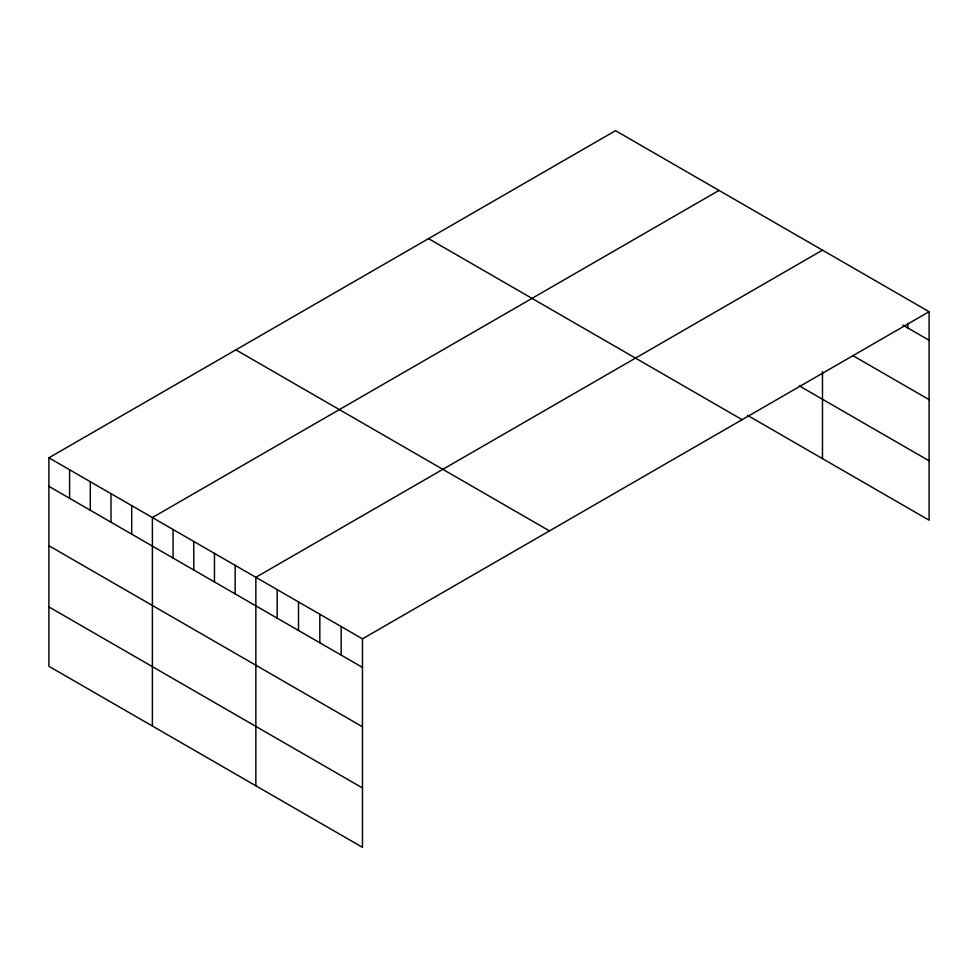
<?xml version="1.0" encoding="UTF-8"?>
<svg xmlns="http://www.w3.org/2000/svg" width="978" height="978" viewBox="0 0 978 978"><rect width="100%" height="100%" fill="white"/><g stroke="black" fill="none" stroke-linecap="round" stroke-linejoin="round"><path stroke-width="1.47" d="M48.9 457.814L362.471 638.854L362.471 847.327L48.9 666.287L48.9 457.814L615.529 130.673L929.1 311.713L929.1 520.186L747.461 415.32M719.001 190.417L152.385 517.558L152.385 726.031M822.486 250.16L255.857 577.301L255.857 785.774M362.471 638.854L929.1 311.713M902.755 325.051L929.1 340.258M852.584 355.454L929.1 399.635M799.197 385.809L929.1 460.809M428.535 238.632L742.119 419.672M235.881 349.855L549.465 530.895M48.9 486.347L362.471 667.399M48.9 545.724L362.471 726.776M48.9 606.91L362.471 787.95M907.78 323.437L907.78 327.948M822.486 371.579L822.486 458.633M341.151 626.543L341.151 655.089M319.83 614.233L319.83 642.766M298.51 601.922L298.51 630.455M277.177 589.612L277.177 618.145M235.16 565.357L235.16 593.89M214.463 553.401L214.463 581.947M193.766 541.457L193.766 569.991M173.082 529.501L173.082 558.047M131.688 505.614L131.688 534.147M110.991 493.658L110.991 522.203M90.294 481.714L90.294 510.247M69.597 469.758L69.597 498.303"/></g></svg>
